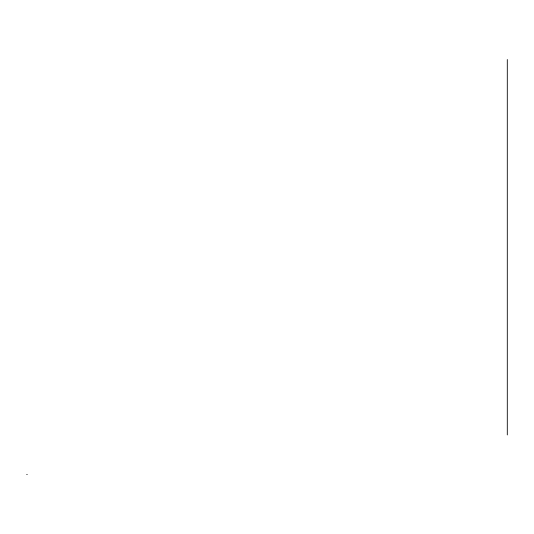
<?xml version="1.0" encoding="UTF-8"?>
<svg xmlns="http://www.w3.org/2000/svg" width="534" height="534" viewBox="0 0 534 534"><rect width="100%" height="100%" fill="white"/><g stroke="black" fill="none" stroke-linecap="round" stroke-linejoin="round"><path stroke-width="0.8" d="M26.7 474.472L27.261 474.472M507.3 59.528L507.3 434.943"/></g></svg>
